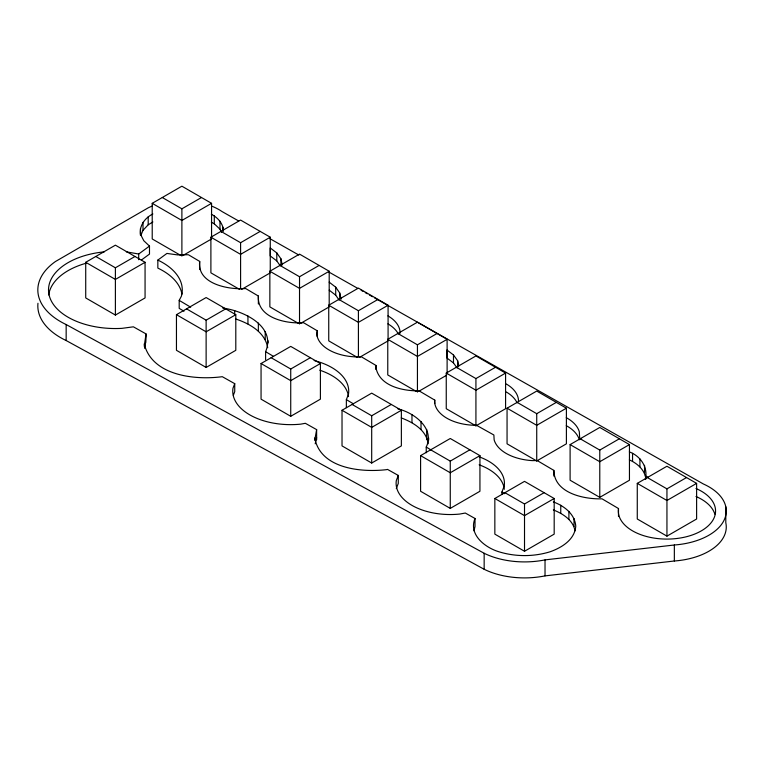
<?xml version="1.0" encoding="UTF-8"?>
<svg xmlns="http://www.w3.org/2000/svg" width="764" height="764" viewBox="0 0 764 764"><rect width="100%" height="100%" fill="white"/><g stroke="black" fill="none" stroke-linecap="round" stroke-linejoin="round"><path stroke-width="1.15" d="M144.215 346.207L146.048 333.916L133.394 326.82L121.925 328.358A66.879 38.611 0 0 1 49.106 295.038A66.879 38.611 0 0 1 104.257 251.862M144.74 348.432L145.609 342.606L145.609 334.613M222.725 308.064C243.114 310.614 276.406 326.123 265.605 351.688L265.605 359.682M181.947 294.159A66.879 38.611 0 0 0 157.842 268.097L157.842 260.094L166.924 253.428L177.506 254.899L188.383 254.737L199.7 261.422C196.759 284.027 228.808 289.957 245.655 288.534L258.366 296.031C256.847 317.862 286.424 324.117 303.566 322.704L317.251 330.774L316.754 333.639A41.676 24.066 0 0 0 359.729 356.931L361.315 356.778L376.146 365.536L376.146 368.964M399.763 333.839L400.069 332.12A41.676 24.066 0 0 0 387.902 315.876M314.739 440.188L316.63 429.626L305.361 423.304L300.739 424.144A57.978 33.473 0 0 1 232.982 388.207L234.729 383.671L222.286 376.69C195.135 380.329 152.074 375.831 144.215 343.924M315.207 443.827L316.63 437.619M375.821 369.241L376.146 365.536M375.821 366.959C378.915 386.145 402.695 391.053 419.083 390.862L434.792 400.135L434.582 401.081A41.963 24.228 0 0 0 476.545 425.309L493.878 435.002L494.146 439.863A43.156 24.916 0 0 0 532.46 460.625L537.159 460.539L553.852 470.385L553.852 476.096M397.882 408.883C414.174 412.656 435.108 428.356 426.236 447.074L426.236 452.785M314.739 437.906C320.317 468.704 361.181 472.591 386.431 469.669L387.539 469.402L398.273 475.428L396.306 480.585A54.158 31.267 0 0 0 459.737 514.057L465.314 513.036L475.007 518.479C468.303 534.638 485.111 547.626 498.892 551.77C515.509 556.861 533.52 556.861 550.147 551.77C561.741 547.616 574.786 539.728 575.769 526.138C574.881 513.962 563.994 505.806 553.327 501.919M474.014 530.856L475.007 526.472L475.007 518.479M553.852 470.385C554.158 493.038 583.706 499.389 602.032 498.825L618.496 508.537A48.629 28.077 0 0 0 686.817 536.634A48.629 28.077 0 0 0 696.004 488.502M645.322 479.19C648.34 467.434 640.509 455.984 629.355 451.896M396.306 488.578L398.273 483.421L398.273 475.428M501.919 494.298L501.919 492.016L504.23 485.961A54.158 31.267 0 0 0 479.143 456.815M233.326 395.294L234.729 391.665L234.729 383.671M346.359 407.632L346.359 399.639L348.489 394.119A57.978 33.473 0 0 0 314.128 360.541M140.452 235.283C138.809 226.173 144.912 217.769 152.886 213.968M140.872 235.407L143.002 230.317L148.197 224.807L152.886 221.961M183.99 311.215L179.196 308.369L179.196 300.376L181.374 296.241A66.879 38.611 0 0 0 157.842 260.094M145.609 342.606L146.048 333.916M126.308 251.843L138.695 254.011L149.486 246.094L143.804 240.736L140.729 234.71L140.452 228.436M141.397 260.027L149.486 254.087L149.486 246.094M180.867 255.501L152.217 238.96L152.217 203.329L181.889 186.196L211.561 203.329L211.561 237.776M85.721 262.3L115.393 245.168L145.065 262.3L145.065 297.931L115.393 315.064L85.721 297.931L85.721 262.3L115.393 279.423L145.065 262.3M162.302 197.513L181.889 208.82L201.486 197.513M211.561 203.329L181.889 220.462L152.217 203.329M95.806 256.475L115.393 267.792L134.989 256.475M239.562 289.394L210.893 272.834L210.893 237.203L240.565 220.07L270.265 237.212L270.265 271.659M182.921 255.501L211.561 238.96M220.977 231.387L240.593 242.713L260.18 231.397M270.265 237.212L240.593 254.345L210.893 237.203M176.455 314.682L206.127 297.549L235.799 314.682L235.799 350.313L206.127 367.446L176.455 350.313L176.455 314.682L206.127 331.805L235.799 314.682M298.504 323.42L269.854 306.88L269.854 271.249L299.526 254.116L329.198 271.249L329.198 305.695M241.615 289.394L270.265 272.853M186.531 308.857L206.127 320.173L225.714 308.857M279.939 265.423L299.526 276.74L319.123 265.423M329.198 271.249L299.526 288.372L269.854 271.249M357.39 357.418L328.74 340.878L328.74 305.237L358.411 288.104L388.083 305.237L388.083 340.878L359.433 357.418M300.548 323.42L329.198 306.88M261.059 363.53L290.731 346.398L320.402 363.53L320.402 399.161L290.731 416.294L261.059 399.161L261.059 363.53L290.731 380.653L320.402 363.53M338.815 299.421L358.411 310.728L377.999 299.421M388.083 305.237L358.411 322.37L328.74 305.237M271.144 357.705L290.731 369.022L310.327 357.705M416.418 391.493L387.768 374.952L387.768 339.321L417.44 322.188L447.112 339.321L447.112 373.768M397.853 333.505L417.44 344.812L437.037 333.505M447.112 339.321L417.44 356.454L387.768 339.321M342.024 410.268L371.696 393.135L401.367 410.268L401.367 445.899L371.696 463.032L342.024 445.899L342.024 410.268L371.696 427.401L401.367 410.268M352.099 404.452L371.696 415.759L391.283 404.452M446.252 373.08L475.924 355.957L505.587 373.08L505.587 408.721L475.924 425.844L446.252 408.721L446.252 373.08L475.924 390.213L505.587 373.08M418.462 391.493L446.09 375.544M456.328 367.264L475.924 378.572L495.511 367.264M420.592 455.63L450.263 438.498L479.935 455.63L479.935 491.262L450.263 508.394L420.592 491.262L420.592 455.63L450.263 472.763L479.935 455.63M507.057 408.196L536.729 391.063L566.401 408.196L566.401 443.827L536.729 460.959L507.057 443.827L507.057 408.196L536.729 425.319L566.401 408.196M430.676 449.815L450.263 461.122L469.86 449.815M517.142 402.37L536.729 413.687L556.326 402.37M570.106 444.591L599.778 427.458L629.45 444.591L629.45 480.231L599.778 497.354L570.106 480.231L570.106 444.591L599.778 461.723L629.45 444.591M494.843 498.5L524.515 481.368L554.186 498.5L554.186 534.131L524.515 551.264L494.843 534.131L494.843 498.5L524.515 515.633L554.186 498.5M580.182 438.775L599.778 450.082L619.375 438.775M504.928 492.684L524.515 503.992L544.111 492.684M637.271 483.373L666.943 466.241L696.615 483.373L696.615 519.004L666.943 536.137L637.271 519.004L637.271 483.373L666.943 500.496L696.615 483.373M647.347 477.548L666.943 488.864L686.53 477.548M152.342 206.013A52.363 30.235 0 0 0 148.369 207.741L55.457 261.517A77.565 44.78 0 0 0 66.162 324.547L484.156 553.27A61.941 35.765 0 0 0 545.028 559.888L674.345 544.99A59.325 34.246 0 0 0 724.148 520.064A59.325 34.246 0 0 0 703.329 483.956L374.57 297.893M37.961 303.279A77.565 44.78 0 0 0 66.162 340.543L484.156 569.275A61.941 35.765 0 0 0 545.028 575.884L674.345 560.996A59.325 34.246 0 0 0 725.8 522.738L725.8 506.733M235.78 318.999C249.522 323.602 265.003 332.12 267.725 347.687M629.355 459.89C637.252 463.347 644.988 470.003 645.866 479.076M401.243 417.898C412.971 422.301 426.493 430.122 428.165 443.779M553.327 509.922C562.734 513.57 573.191 520.179 575.025 530.856M211.341 214.216C217.644 217.52 223.728 223.842 223.241 231.406M211.341 222.209L214.302 223.833L219.984 229.19L221.522 232.208M238.712 221.006L222.123 211.609A52.363 30.235 0 0 0 212.077 206.261M269.826 238.616L298.867 255.052M328.94 272.07L357.982 288.505M361.095 290.263L363.167 291.437M365.24 292.612L367.312 293.787M369.384 294.961L372.498 296.718M581.624 439.195L579.666 438.068L579.322 431.803A43.156 24.916 0 0 0 566.267 417.66M645.322 475.762L648.378 477.519M179.196 300.376L190.694 307.204M265.605 351.688L273.56 356.406M346.359 399.639L353.302 403.764M426.236 447.074L430.963 449.881M501.919 492.016L504.717 493.678M458.82 365.927L457.646 360.742L453.482 354.945L446.873 349.969L446.873 357.963L453.482 362.938L456.948 367.771M282.269 264.974L280.904 258.748L276.788 252.932L270.208 247.928L270.208 255.921L276.788 260.925L280.216 265.767M329.169 282.145L335.702 287.168L339.751 292.994L341.059 299.23M329.169 290.139L335.702 295.162L339.082 300.023M674.345 544.99L674.345 560.996M666.943 488.864L666.943 536.137M644.549 465.305L644.549 473.298M639.917 458.849L639.917 466.842M632.554 453.31L632.554 461.303M618.496 508.537L618.496 516.531M599.778 450.082L599.778 497.354M574.022 518.479L574.022 526.472M568.903 511.345L568.903 519.339M560.757 505.214L560.757 513.207M545.028 559.888L545.028 575.884M536.729 413.687L536.729 460.959M524.515 503.992L524.515 551.264M484.156 553.27L484.156 569.275M475.924 378.572L475.924 425.844M457.646 360.742L457.646 367.599M453.482 354.945L453.482 362.938M450.263 461.122L450.263 508.394M434.792 400.135L434.792 403.564M428.652 437.906L428.652 440.188M426.704 429.397L426.704 439.682M421.021 421.47L421.021 429.463M417.44 344.812L417.44 392.085M411.968 414.651L411.968 422.654M371.696 415.759L371.696 463.032M358.411 310.728L358.411 356.817M339.751 292.994L339.751 298.705M335.702 287.168L335.702 295.162M317.251 330.774L317.251 336.485M316.63 429.626L316.63 439.902M299.526 276.74L299.526 324.012M290.731 369.022L290.731 416.294M280.904 258.748L280.904 265.595M276.788 252.932L276.788 260.925M268.04 340.715L268.04 342.998M265.213 331.519L265.213 339.512M258.366 296.031L258.366 304.034M258.356 323.057L258.356 331.051M247.937 315.914L247.937 323.907M240.593 242.713L240.593 288.792M234.672 310.566L234.672 313.985M223.059 227.223L223.059 230.652M219.984 221.197L219.984 229.19M214.302 215.84L214.302 223.833M206.127 320.173L206.127 367.446M199.7 261.422L199.7 269.415M181.889 208.82L181.889 256.093M148.197 216.814L148.197 224.807M143.002 222.324L143.002 230.317M138.695 254.011L138.695 259.722M115.393 267.792L115.393 315.064M66.162 324.547L66.162 340.543M506.217 383.948A41.963 24.228 0 0 1 518.508 401.081M479.143 464.808A54.158 31.267 0 0 1 504.316 489.275M319.791 370.196A57.978 33.473 0 0 1 348.546 396.64M48.715 294.961A66.879 38.611 0 0 1 86.131 263.217M696.004 496.495A48.629 28.077 0 0 1 714.846 514.153M566.267 425.663A43.156 24.916 0 0 1 579.322 439.797M506.217 391.951A41.963 24.228 0 0 1 517.075 402.809M387.902 323.869A41.676 24.066 0 0 1 398.302 333.916"/></g></svg>
